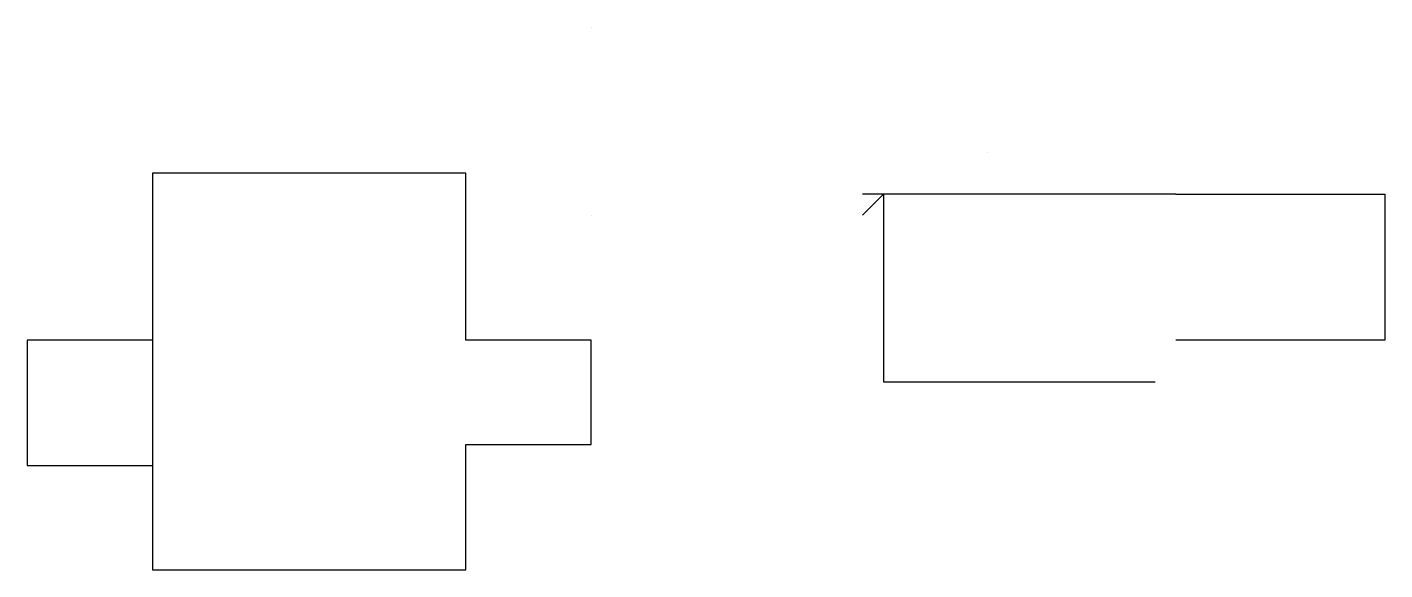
# Model space of a CAD drawing. Header units: inches. Extents: x 14 to 46.5, y 8 to 21.
import ezdxf

# ---------------------------------------------------------------- set-up
doc = ezdxf.new("R2010")
doc.units = ezdxf.units.IN
doc.header["$MEASUREMENT"] = 0

msp = doc.modelspace()

# ---------------------------------------------------------------- linework, layer by layer
for p, q in [((27.5, 21), (27.5, 21)), ((37, 18), (37, 18)), ((18, 17.5), (17, 17.5)), ((17, 17.5), (17, 13.5)), ((22.5, 17.5), (18, 17.5)), ((23, 17.5), (22.5, 17.5)), ((22.5, 17.5), (22.5, 17.5)), ((24.5, 17.5), (23, 17.5)), ((24.5, 13.5), (24.5, 17.5)), ((24.5, 17.5), (24.5, 17.5)), ((34, 16.5), (34.5, 17)), ((34.5, 17), (34, 17)), ((34, 17), (34, 17)), ((41.5, 17), (34.5, 17)), ((34.5, 17), (34.5, 12.5)), ((41.5, 17), (46.5, 17)), ((46.5, 17), (46.5, 13.5)), ((27.5, 16.5), (27.5, 16.5)), ((16.5, 13.5), (14, 13.5)), ((14, 13.5), (14, 13.5)), ((14, 13.5), (14, 13.5)), ((14, 13.5), (14, 10.5)), ((17, 13.5), (16.5, 13.5)), ((17, 13.5), (17, 8)), ((27.5, 13.5), (24.5, 13.5)), ((24.5, 13.5), (24.5, 13.5)), ((27.5, 11), (27.5, 13.5)), ((46.5, 13.5), (41.5, 13.5)), ((46.5, 13.5), (46.5, 13.5)), ((34.5, 12.5), (41, 12.5)), ((24.5, 8), (24.5, 11)), ((24.5, 11), (24.5, 11)), ((24.5, 11), (27.5, 11)), ((27.5, 11), (27.5, 11)), ((14, 10.5), (14, 10.5)), ((14, 10.5), (17, 10.5)), ((17, 10.5), (17, 10.5)), ((17, 8), (17, 8)), ((17, 8), (24.5, 8)), ((24.5, 8), (24.5, 8))]:
    msp.add_line(p, q)

doc.saveas('drawing.dxf')
